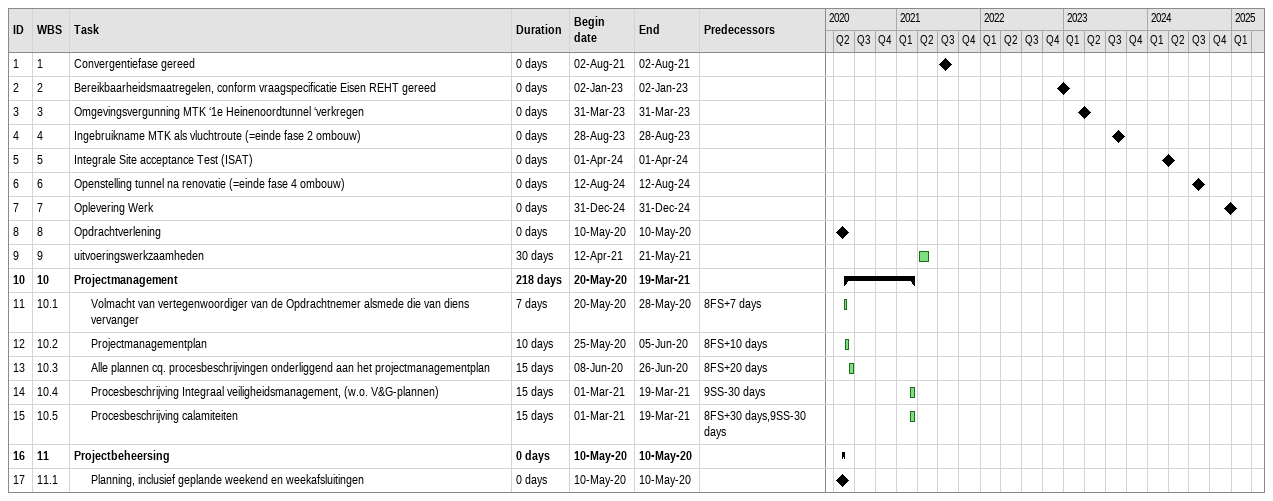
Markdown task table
| ID | WBS | Task | Duration | Start | Finish | Predecessors |
|---|---|---|---|---|---|---|
| 1 | 1 | Convergentiefase gereed | 0d | 2021-08-02 | 2021-08-02 |  |
| 2 | 2 | Bereikbaarheidsmaatregelen, conform vraagspecificatie Eisen REHT gereed | 0d | 2023-01-02 | 2023-01-02 |  |
| 3 | 3 | Omgevingsvergunning MTK ‘1e Heinenoordtunnel ‘verkregen | 0d | 2023-03-31 | 2023-03-31 |  |
| 4 | 4 | Ingebruikname MTK als vluchtroute (=einde fase 2 ombouw) | 0d | 2023-08-28 | 2023-08-28 |  |
| 5 | 5 | Integrale Site acceptance Test (ISAT) | 0d | 2024-04-01 | 2024-04-01 |  |
| 6 | 6 | Openstelling tunnel na renovatie (=einde fase 4 ombouw) | 0d | 2024-08-12 | 2024-08-12 |  |
| 7 | 7 | Oplevering Werk | 0d | 2024-12-31 | 2024-12-31 |  |
| 8 | 8 | Opdrachtverlening | 0d | 2020-05-10 | 2020-05-10 |  |
| 9 | 9 | uitvoeringswerkzaamheden | 30d | 2021-04-12 | 2021-05-21 |  |
| 10 | 10 | **Projectmanagement** | 218d | 2020-05-20 | 2021-03-19 |  |
| 11 | 10.1 | Volmacht van vertegenwoordiger van de Opdrachtnemer alsmede die van diens vervanger | 7d | 2020-05-20 | 2020-05-28 | 8FS+7d |
| 12 | 10.2 | Projectmanagementplan | 10d | 2020-05-25 | 2020-06-05 | 8FS+10d |
| 13 | 10.3 | Alle plannen cq. procesbeschrijvingen onderliggend aan het projectmanagementplan | 15d | 2020-06-08 | 2020-06-26 | 8FS+20d |
| 14 | 10.4 | Procesbeschrijving Integraal veiligheidsmanagement, (w.o. V&G-plannen) | 15d | 2021-03-01 | 2021-03-19 | 9SS-30d |
| 15 | 10.5 | Procesbeschrijving calamiteiten | 15d | 2021-03-01 | 2021-03-19 | 8FS+30d, 9SS-30d |
| 16 | 11 | **Projectbeheersing** | 0d | 2020-05-10 | 2020-05-10 |  |
| 17 | 11.1 | Planning, inclusief geplande weekend en weekafsluitingen | 0d | 2020-05-10 | 2020-05-10 |  |
